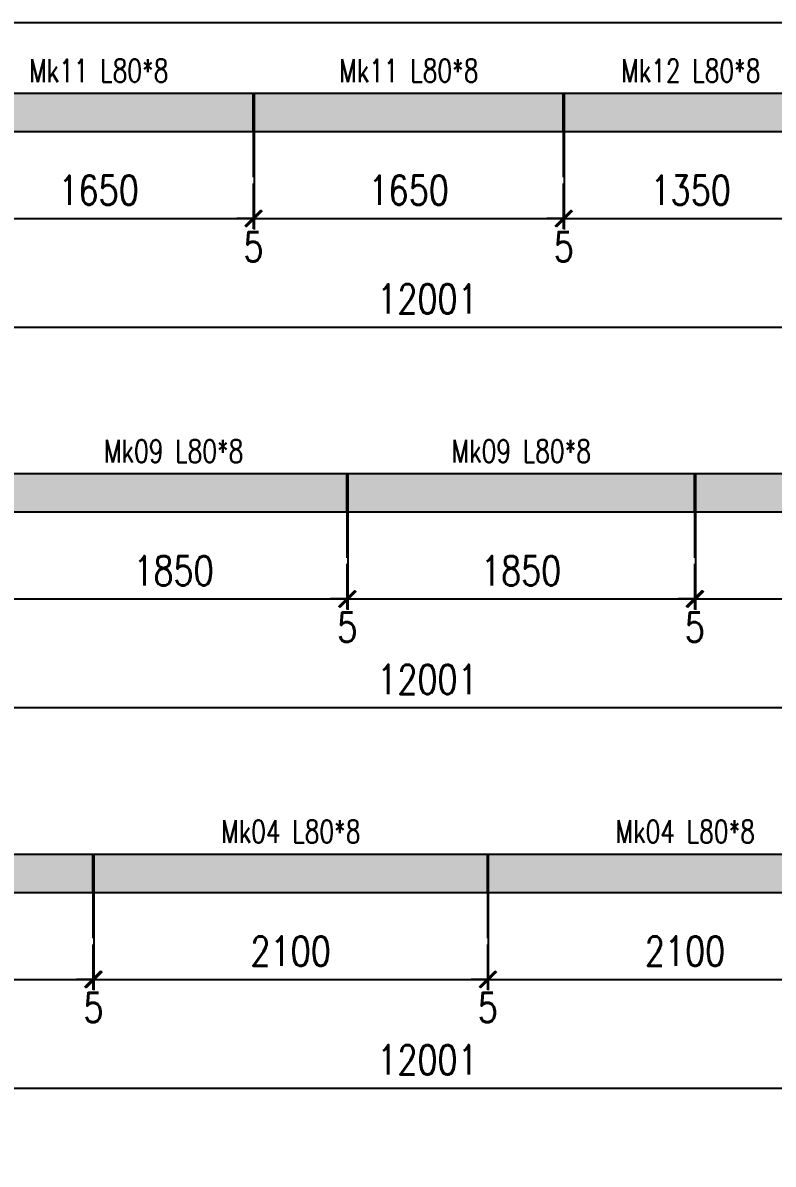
# Model space of a CAD drawing. Header units: millimetres. Extents: x -56 to 421004, y -1 to 91234.
# Drawn here: x 176567 to 180572, y 72392 to 78479 of the extents above; entities that cross this region are included whole.
import ezdxf
from ezdxf.enums import TextEntityAlignment as Align

# ---------------------------------------------------------------- set-up
doc = ezdxf.new("R2010")
doc.units = ezdxf.units.MM
doc.styles.add('EasyCutStyle', font='romans.shx', dxfattribs={"width": 0.8})
doc.styles.add('EasyCutStyleOptimezeBars', font='Romans.shx', dxfattribs={"width": 0.8})
doc.dimstyles.new('EasyCutDimOptimezeBars', dxfattribs={"dimscale": 57.971, "dimtxt": 2.7, "dimasz": 1.5, "dimexe": 1, "dimexo": 0, "dimgap": 1.25, "dimtad": 1, "dimdec": 1, "dimrnd": 0.5, "dimzin": 12, "dimdsep": 46, "dimtxsty": 'EasyCutStyleOptimezeBars', "dimblk": 'ARCHTICK', "dimblk1": 'ARCHTICK', "dimblk2": 'ARCHTICK', "dimcen": 1, "dimdle": 1, "dimclrd": 1, "dimclre": 1, "dimclrt": 3, "dimadec": 3, "dimazin": 0, "dimtfac": 1, "dimtdec": 1, "dimtix": 1, "dimtmove": 0, "dimatfit": 3, "dimfxl": 1, "dimtfill": 1, "dimtolj": 1, "dimtzin": 0, "dimarcsym": 0})

# ---------------------------------------------------------------- blocks, each defined once
blk = doc.blocks.new('_ArchTick')
at = {"color": 0, "linetype": 'ByBlock', "const_width": 0.15}
blk.add_lwpolyline([(-0.5, -0.5), (0.5, 0.5)], dxfattribs=at)
blk = doc.blocks.new('*D997')
at = {"color": 1, "lineweight": -2}
for p, q in [((176146.3, 77899.5), (176146.3, 77377.8)), ((177796.3, 77899.5), (177796.3, 77377.8)), ((176088.3, 77435.7), (177854.2, 77435.7))]:
    blk.add_line(p, q, dxfattribs=at)
at = {"layer": 'Defpoints', "color": 0}
for p in [(176146.3, 77899.5), (177796.3, 77899.5), (177796.3, 77435.7)]:
    blk.add_point(p, dxfattribs=at)
at = {"color": 1, "lineweight": -2, "xscale": 86.9637, "yscale": 86.9637, "zscale": 86.9637, "rotation": 180}
blk.add_blockref('_ArchTick', (176146.3, 77435.7), dxfattribs=at)
at = {"color": 1, "lineweight": -2, "xscale": 86.9637, "yscale": 86.9637, "zscale": 86.9637}
blk.add_blockref('_ArchTick', (177796.3, 77435.7), dxfattribs=at)
at = {"color": 3, "insert": (176971.3, 77586.5), "char_height": 156.53, "attachment_point": 5, "style": 'EasyCutStyleOptimezeBars', "bg_fill": 3, "box_fill_scale": 1.1, "bg_fill_color": 256, "bg_fill_true_color": 13158600, "bg_fill_transparency": 9582616}
blk.add_mtext('\\A1;1650', dxfattribs=at)
blk = doc.blocks.new('*D998')
at = {"color": 1, "lineweight": -2}
for p, q in [((177796.3, 77899.5), (177796.3, 77377.8)), ((177801.3, 77899.5), (177801.3, 77377.8)), ((177796.3, 77435.7), (177709.3, 77435.7)), ((177796.3, 77435.7), (177801.3, 77435.7)), ((177801.3, 77435.7), (177888.2, 77435.7))]:
    blk.add_line(p, q, dxfattribs=at)
at = {"layer": 'Defpoints', "color": 0}
for p in [(177796.3, 77899.5), (177801.3, 77899.5), (177801.3, 77435.7)]:
    blk.add_point(p, dxfattribs=at)
at = {"color": 1, "lineweight": -2, "xscale": 86.9637, "yscale": 86.9637, "zscale": 86.9637}
blk.add_blockref('_ArchTick', (177796.3, 77435.7), dxfattribs=at)
at = {"color": 1, "lineweight": -2, "xscale": 86.9637, "yscale": 86.9637, "zscale": 86.9637, "rotation": 180}
blk.add_blockref('_ArchTick', (177801.3, 77435.7), dxfattribs=at)
at = {"color": 3, "char_height": 156.53, "attachment_point": 5, "style": 'EasyCutStyleOptimezeBars', "bg_fill": 3, "box_fill_scale": 1.1, "bg_fill_color": 256, "bg_fill_true_color": 13158600}
for s, insert, bg_fill_transparency in [('\\A1;', (177798.8, 77638.7), 4837207), ('\\A1;5', (177798.8, 77285), 0)]:
    blk.add_mtext(s, dxfattribs=dict(at, insert=insert, bg_fill_transparency=bg_fill_transparency))
blk = doc.blocks.new('*D999')
at = {"color": 1, "lineweight": -2}
for p, q in [((177801.3, 77899.5), (177801.3, 77377.8)), ((179451.3, 77899.5), (179451.3, 77377.8)), ((177743.3, 77435.7), (179509.2, 77435.7))]:
    blk.add_line(p, q, dxfattribs=at)
at = {"layer": 'Defpoints', "color": 0}
for p in [(177801.3, 77899.5), (179451.3, 77899.5), (179451.3, 77435.7)]:
    blk.add_point(p, dxfattribs=at)
at = {"color": 1, "lineweight": -2, "xscale": 86.9637, "yscale": 86.9637, "zscale": 86.9637, "rotation": 180}
blk.add_blockref('_ArchTick', (177801.3, 77435.7), dxfattribs=at)
at = {"color": 1, "lineweight": -2, "xscale": 86.9637, "yscale": 86.9637, "zscale": 86.9637}
blk.add_blockref('_ArchTick', (179451.3, 77435.7), dxfattribs=at)
at = {"color": 3, "insert": (178626.3, 77586.5), "char_height": 156.53, "attachment_point": 5, "style": 'EasyCutStyleOptimezeBars', "bg_fill": 3, "box_fill_scale": 1.1, "bg_fill_color": 256, "bg_fill_true_color": 13158600, "bg_fill_transparency": 0}
blk.add_mtext('\\A1;1650', dxfattribs=at)
blk = doc.blocks.new('*D1000')
at = {"color": 1, "lineweight": -2}
for p, q in [((179451.3, 77899.5), (179451.3, 77377.8)), ((179456.3, 77899.5), (179456.3, 77377.8)), ((179451.3, 77435.7), (179364.3, 77435.7)), ((179451.3, 77435.7), (179456.3, 77435.7)), ((179456.3, 77435.7), (179543.2, 77435.7))]:
    blk.add_line(p, q, dxfattribs=at)
at = {"layer": 'Defpoints', "color": 0}
for p in [(179451.3, 77899.5), (179456.3, 77899.5), (179456.3, 77435.7)]:
    blk.add_point(p, dxfattribs=at)
at = {"color": 1, "lineweight": -2, "xscale": 86.9637, "yscale": 86.9637, "zscale": 86.9637}
blk.add_blockref('_ArchTick', (179451.3, 77435.7), dxfattribs=at)
at = {"color": 1, "lineweight": -2, "xscale": 86.9637, "yscale": 86.9637, "zscale": 86.9637, "rotation": 180}
blk.add_blockref('_ArchTick', (179456.3, 77435.7), dxfattribs=at)
at = {"color": 3, "char_height": 156.53, "attachment_point": 5, "style": 'EasyCutStyleOptimezeBars', "bg_fill": 3, "box_fill_scale": 1.1, "bg_fill_color": 256, "bg_fill_true_color": 13158600, "bg_fill_transparency": 0}
for s, insert in [('\\A1;', (179453.8, 77638.7)), ('\\A1;5', (179453.8, 77285))]:
    blk.add_mtext(s, dxfattribs=dict(at, insert=insert))
blk = doc.blocks.new('*D1001')
at = {"color": 1, "lineweight": -2}
for p, q in [((179456.3, 77899.5), (179456.3, 77377.8)), ((180806.3, 77899.5), (180806.3, 77377.8)), ((179398.3, 77435.7), (180864.2, 77435.7))]:
    blk.add_line(p, q, dxfattribs=at)
at = {"layer": 'Defpoints', "color": 0}
for p in [(179456.3, 77899.5), (180806.3, 77899.5), (180806.3, 77435.7)]:
    blk.add_point(p, dxfattribs=at)
at = {"color": 1, "lineweight": -2, "xscale": 86.9637, "yscale": 86.9637, "zscale": 86.9637, "rotation": 180}
blk.add_blockref('_ArchTick', (179456.3, 77435.7), dxfattribs=at)
at = {"color": 1, "lineweight": -2, "xscale": 86.9637, "yscale": 86.9637, "zscale": 86.9637}
blk.add_blockref('_ArchTick', (180806.3, 77435.7), dxfattribs=at)
at = {"color": 3, "insert": (180131.3, 77586.5), "char_height": 156.53, "attachment_point": 5, "style": 'EasyCutStyleOptimezeBars', "bg_fill": 3, "box_fill_scale": 1.1, "bg_fill_color": 256, "bg_fill_true_color": 13158600, "bg_fill_transparency": 9583960}
blk.add_mtext('\\A1;1350', dxfattribs=at)
blk = doc.blocks.new('*D1009')
at = {"color": 1, "lineweight": -2}
for p, q in [((172726.3, 77899.5), (172726.3, 76798)), ((184727.3, 77899.5), (184727.3, 76798)), ((172668.3, 76856), (184785.2, 76856))]:
    blk.add_line(p, q, dxfattribs=at)
at = {"layer": 'Defpoints', "color": 0}
for p in [(172726.3, 77899.5), (184727.3, 77899.5), (184727.3, 76856)]:
    blk.add_point(p, dxfattribs=at)
at = {"color": 1, "lineweight": -2, "xscale": 86.9637, "yscale": 86.9637, "zscale": 86.9637, "rotation": 180}
blk.add_blockref('_ArchTick', (172726.3, 76856), dxfattribs=at)
at = {"color": 1, "lineweight": -2, "xscale": 86.9637, "yscale": 86.9637, "zscale": 86.9637}
blk.add_blockref('_ArchTick', (184727.3, 76856), dxfattribs=at)
at = {"color": 3, "insert": (178726.8, 77006.7), "char_height": 156.53, "attachment_point": 5, "style": 'EasyCutStyleOptimezeBars', "bg_fill": 3, "box_fill_scale": 1.1, "bg_fill_color": 256, "bg_fill_true_color": 13158600, "bg_fill_transparency": 2290048}
blk.add_mtext('\\A1;12001', dxfattribs=at)
blk = doc.blocks.new('*D1015')
at = {"color": 1, "lineweight": -2}
for p, q in [((176446.3, 75870.4), (176446.3, 75348.6)), ((178296.3, 75870.4), (178296.3, 75348.6)), ((176388.3, 75406.6), (178354.2, 75406.6))]:
    blk.add_line(p, q, dxfattribs=at)
at = {"layer": 'Defpoints', "color": 0}
for p in [(176446.3, 75870.4), (178296.3, 75870.4), (178296.3, 75406.6)]:
    blk.add_point(p, dxfattribs=at)
at = {"color": 1, "lineweight": -2, "xscale": 86.9637, "yscale": 86.9637, "zscale": 86.9637, "rotation": 180}
blk.add_blockref('_ArchTick', (176446.3, 75406.6), dxfattribs=at)
at = {"color": 1, "lineweight": -2, "xscale": 86.9637, "yscale": 86.9637, "zscale": 86.9637}
blk.add_blockref('_ArchTick', (178296.3, 75406.6), dxfattribs=at)
at = {"color": 3, "insert": (177371.3, 75557.3), "char_height": 156.53, "attachment_point": 5, "style": 'EasyCutStyleOptimezeBars', "bg_fill": 3, "box_fill_scale": 1.1, "bg_fill_color": 256, "bg_fill_true_color": 13158600, "bg_fill_transparency": 4837207}
blk.add_mtext('\\A1;1850', dxfattribs=at)
blk = doc.blocks.new('*D1016')
at = {"color": 1, "lineweight": -2}
for p, q in [((178296.3, 75870.4), (178296.3, 75348.6)), ((178301.3, 75870.4), (178301.3, 75348.6)), ((178296.3, 75406.6), (178209.3, 75406.6)), ((178296.3, 75406.6), (178301.3, 75406.6)), ((178301.3, 75406.6), (178388.2, 75406.6))]:
    blk.add_line(p, q, dxfattribs=at)
at = {"layer": 'Defpoints', "color": 0}
for p in [(178296.3, 75870.4), (178301.3, 75870.4), (178301.3, 75406.6)]:
    blk.add_point(p, dxfattribs=at)
at = {"color": 1, "lineweight": -2, "xscale": 86.9637, "yscale": 86.9637, "zscale": 86.9637}
blk.add_blockref('_ArchTick', (178296.3, 75406.6), dxfattribs=at)
at = {"color": 1, "lineweight": -2, "xscale": 86.9637, "yscale": 86.9637, "zscale": 86.9637, "rotation": 180}
blk.add_blockref('_ArchTick', (178301.3, 75406.6), dxfattribs=at)
at = {"color": 3, "char_height": 156.53, "attachment_point": 5, "style": 'EasyCutStyleOptimezeBars', "bg_fill": 3, "box_fill_scale": 1.1, "bg_fill_color": 256, "bg_fill_true_color": 13158600}
for s, insert, bg_fill_transparency in [('\\A1;', (178298.8, 75609.5), 6900736), ('\\A1;5', (178298.8, 75255.9), 10631212)]:
    blk.add_mtext(s, dxfattribs=dict(at, insert=insert, bg_fill_transparency=bg_fill_transparency))
blk = doc.blocks.new('*D1017')
at = {"color": 1, "lineweight": -2}
for p, q in [((178301.3, 75870.4), (178301.3, 75348.6)), ((180151.3, 75870.4), (180151.3, 75348.6)), ((178243.3, 75406.6), (180209.2, 75406.6))]:
    blk.add_line(p, q, dxfattribs=at)
at = {"layer": 'Defpoints', "color": 0}
for p in [(178301.3, 75870.4), (180151.3, 75870.4), (180151.3, 75406.6)]:
    blk.add_point(p, dxfattribs=at)
at = {"color": 1, "lineweight": -2, "xscale": 86.9637, "yscale": 86.9637, "zscale": 86.9637, "rotation": 180}
blk.add_blockref('_ArchTick', (178301.3, 75406.6), dxfattribs=at)
at = {"color": 1, "lineweight": -2, "xscale": 86.9637, "yscale": 86.9637, "zscale": 86.9637}
blk.add_blockref('_ArchTick', (180151.3, 75406.6), dxfattribs=at)
at = {"color": 3, "insert": (179226.3, 75557.3), "char_height": 156.53, "attachment_point": 5, "style": 'EasyCutStyleOptimezeBars', "bg_fill": 3, "box_fill_scale": 1.1, "bg_fill_color": 256, "bg_fill_true_color": 13158600, "bg_fill_transparency": 0}
blk.add_mtext('\\A1;1850', dxfattribs=at)
blk = doc.blocks.new('*D1018')
at = {"color": 1, "lineweight": -2}
for p, q in [((180151.3, 75870.4), (180151.3, 75348.6)), ((180156.3, 75870.4), (180156.3, 75348.6)), ((180151.3, 75406.6), (180064.3, 75406.6)), ((180151.3, 75406.6), (180156.3, 75406.6)), ((180156.3, 75406.6), (180243.2, 75406.6))]:
    blk.add_line(p, q, dxfattribs=at)
at = {"layer": 'Defpoints', "color": 0}
for p in [(180151.3, 75870.4), (180156.3, 75870.4), (180156.3, 75406.6)]:
    blk.add_point(p, dxfattribs=at)
at = {"color": 1, "lineweight": -2, "xscale": 86.9637, "yscale": 86.9637, "zscale": 86.9637}
blk.add_blockref('_ArchTick', (180151.3, 75406.6), dxfattribs=at)
at = {"color": 1, "lineweight": -2, "xscale": 86.9637, "yscale": 86.9637, "zscale": 86.9637, "rotation": 180}
blk.add_blockref('_ArchTick', (180156.3, 75406.6), dxfattribs=at)
at = {"color": 3, "char_height": 156.53, "attachment_point": 5, "style": 'EasyCutStyleOptimezeBars', "bg_fill": 3, "box_fill_scale": 1.1, "bg_fill_color": 256, "bg_fill_true_color": 13158600}
for s, insert, bg_fill_transparency in [('\\A1;', (180153.8, 75609.5), 10631728), ('\\A1;5', (180153.8, 75255.9), 0)]:
    blk.add_mtext(s, dxfattribs=dict(at, insert=insert, bg_fill_transparency=bg_fill_transparency))
blk = doc.blocks.new('*D1019')
at = {"color": 1, "lineweight": -2}
for p, q in [((180156.3, 75870.4), (180156.3, 75348.6)), ((181856.3, 75870.4), (181856.3, 75348.6)), ((180098.3, 75406.6), (181914.2, 75406.6))]:
    blk.add_line(p, q, dxfattribs=at)
at = {"layer": 'Defpoints', "color": 0}
for p in [(180156.3, 75870.4), (181856.3, 75870.4), (181856.3, 75406.6)]:
    blk.add_point(p, dxfattribs=at)
at = {"color": 1, "lineweight": -2, "xscale": 86.9637, "yscale": 86.9637, "zscale": 86.9637, "rotation": 180}
blk.add_blockref('_ArchTick', (180156.3, 75406.6), dxfattribs=at)
at = {"color": 1, "lineweight": -2, "xscale": 86.9637, "yscale": 86.9637, "zscale": 86.9637}
blk.add_blockref('_ArchTick', (181856.3, 75406.6), dxfattribs=at)
at = {"color": 3, "insert": (181006.3, 75557.3), "char_height": 156.53, "attachment_point": 5, "style": 'EasyCutStyleOptimezeBars', "bg_fill": 3, "box_fill_scale": 1.1, "bg_fill_color": 256, "bg_fill_true_color": 13158600, "bg_fill_transparency": 4837207}
blk.add_mtext('\\A1;1700', dxfattribs=at)
blk = doc.blocks.new('*D1025')
at = {"color": 1, "lineweight": -2}
for p, q in [((172726.3, 75870.4), (172726.3, 74768.9)), ((184727.3, 75870.4), (184727.3, 74768.9)), ((172668.3, 74826.8), (184785.2, 74826.8))]:
    blk.add_line(p, q, dxfattribs=at)
at = {"layer": 'Defpoints', "color": 0}
for p in [(172726.3, 75870.4), (184727.3, 75870.4), (184727.3, 74826.8)]:
    blk.add_point(p, dxfattribs=at)
at = {"color": 1, "lineweight": -2, "xscale": 86.9637, "yscale": 86.9637, "zscale": 86.9637, "rotation": 180}
blk.add_blockref('_ArchTick', (172726.3, 74826.8), dxfattribs=at)
at = {"color": 1, "lineweight": -2, "xscale": 86.9637, "yscale": 86.9637, "zscale": 86.9637}
blk.add_blockref('_ArchTick', (184727.3, 74826.8), dxfattribs=at)
at = {"color": 3, "insert": (178726.8, 74977.6), "char_height": 156.53, "attachment_point": 5, "style": 'EasyCutStyleOptimezeBars', "bg_fill": 3, "box_fill_scale": 1.1, "bg_fill_color": 256, "bg_fill_true_color": 13158600, "bg_fill_transparency": 9946792}
blk.add_mtext('\\A1;12001', dxfattribs=at)
blk = doc.blocks.new('*D1029')
at = {"color": 1, "lineweight": -2}
for p, q in [((174841.3, 73841.2), (174841.3, 73319.5)), ((176941.3, 73841.2), (176941.3, 73319.5)), ((174783.3, 73377.4), (176999.2, 73377.4))]:
    blk.add_line(p, q, dxfattribs=at)
at = {"layer": 'Defpoints', "color": 0}
for p in [(174841.3, 73841.2), (176941.3, 73841.2), (176941.3, 73377.4)]:
    blk.add_point(p, dxfattribs=at)
at = {"color": 1, "lineweight": -2, "xscale": 86.9637, "yscale": 86.9637, "zscale": 86.9637, "rotation": 180}
blk.add_blockref('_ArchTick', (174841.3, 73377.4), dxfattribs=at)
at = {"color": 1, "lineweight": -2, "xscale": 86.9637, "yscale": 86.9637, "zscale": 86.9637}
blk.add_blockref('_ArchTick', (176941.3, 73377.4), dxfattribs=at)
at = {"color": 3, "insert": (175891.3, 73528.2), "char_height": 156.53, "attachment_point": 5, "style": 'EasyCutStyleOptimezeBars', "bg_fill": 3, "box_fill_scale": 1.1, "bg_fill_color": 256, "bg_fill_true_color": 13158600, "bg_fill_transparency": 7487600}
blk.add_mtext('\\A1;2100', dxfattribs=at)
blk = doc.blocks.new('*D1030')
at = {"color": 1, "lineweight": -2}
for p, q in [((176941.3, 73841.2), (176941.3, 73319.5)), ((176946.3, 73841.2), (176946.3, 73319.5)), ((176941.3, 73377.4), (176854.3, 73377.4)), ((176941.3, 73377.4), (176946.3, 73377.4)), ((176946.3, 73377.4), (177033.2, 73377.4))]:
    blk.add_line(p, q, dxfattribs=at)
at = {"layer": 'Defpoints', "color": 0}
for p in [(176941.3, 73841.2), (176946.3, 73841.2), (176946.3, 73377.4)]:
    blk.add_point(p, dxfattribs=at)
at = {"color": 1, "lineweight": -2, "xscale": 86.9637, "yscale": 86.9637, "zscale": 86.9637}
blk.add_blockref('_ArchTick', (176941.3, 73377.4), dxfattribs=at)
at = {"color": 1, "lineweight": -2, "xscale": 86.9637, "yscale": 86.9637, "zscale": 86.9637, "rotation": 180}
blk.add_blockref('_ArchTick', (176946.3, 73377.4), dxfattribs=at)
at = {"color": 3, "char_height": 156.53, "attachment_point": 5, "style": 'EasyCutStyleOptimezeBars', "bg_fill": 3, "box_fill_scale": 1.1, "bg_fill_color": 256, "bg_fill_true_color": 13158600}
for s, insert, bg_fill_transparency in [('\\A1;', (176943.8, 73580.4), 4837207), ('\\A1;5', (176943.8, 73226.7), 0)]:
    blk.add_mtext(s, dxfattribs=dict(at, insert=insert, bg_fill_transparency=bg_fill_transparency))
blk = doc.blocks.new('*D1031')
at = {"color": 1, "lineweight": -2}
for p, q in [((176946.3, 73841.2), (176946.3, 73319.5)), ((179046.3, 73841.2), (179046.3, 73319.5)), ((176888.3, 73377.4), (179104.2, 73377.4))]:
    blk.add_line(p, q, dxfattribs=at)
at = {"layer": 'Defpoints', "color": 0}
for p in [(176946.3, 73841.2), (179046.3, 73841.2), (179046.3, 73377.4)]:
    blk.add_point(p, dxfattribs=at)
at = {"color": 1, "lineweight": -2, "xscale": 86.9637, "yscale": 86.9637, "zscale": 86.9637, "rotation": 180}
blk.add_blockref('_ArchTick', (176946.3, 73377.4), dxfattribs=at)
at = {"color": 1, "lineweight": -2, "xscale": 86.9637, "yscale": 86.9637, "zscale": 86.9637}
blk.add_blockref('_ArchTick', (179046.3, 73377.4), dxfattribs=at)
at = {"color": 3, "insert": (177996.3, 73528.2), "char_height": 156.53, "attachment_point": 5, "style": 'EasyCutStyleOptimezeBars', "bg_fill": 3, "box_fill_scale": 1.1, "bg_fill_color": 256, "bg_fill_true_color": 13158600, "bg_fill_transparency": 10161840}
blk.add_mtext('\\A1;2100', dxfattribs=at)
blk = doc.blocks.new('*D1032')
at = {"color": 1, "lineweight": -2}
for p, q in [((179046.3, 73841.2), (179046.3, 73319.5)), ((179051.3, 73841.2), (179051.3, 73319.5)), ((179046.3, 73377.4), (178959.3, 73377.4)), ((179046.3, 73377.4), (179051.3, 73377.4)), ((179051.3, 73377.4), (179138.2, 73377.4))]:
    blk.add_line(p, q, dxfattribs=at)
at = {"layer": 'Defpoints', "color": 0}
for p in [(179046.3, 73841.2), (179051.3, 73841.2), (179051.3, 73377.4)]:
    blk.add_point(p, dxfattribs=at)
at = {"color": 1, "lineweight": -2, "xscale": 86.9637, "yscale": 86.9637, "zscale": 86.9637}
blk.add_blockref('_ArchTick', (179046.3, 73377.4), dxfattribs=at)
at = {"color": 1, "lineweight": -2, "xscale": 86.9637, "yscale": 86.9637, "zscale": 86.9637, "rotation": 180}
blk.add_blockref('_ArchTick', (179051.3, 73377.4), dxfattribs=at)
at = {"color": 3, "char_height": 156.53, "attachment_point": 5, "style": 'EasyCutStyleOptimezeBars', "bg_fill": 3, "box_fill_scale": 1.1, "bg_fill_color": 256, "bg_fill_true_color": 13158600}
for s, insert, bg_fill_transparency in [('\\A1;', (179048.8, 73580.4), 10641016), ('\\A1;5', (179048.8, 73226.7), 10641032)]:
    blk.add_mtext(s, dxfattribs=dict(at, insert=insert, bg_fill_transparency=bg_fill_transparency))
blk = doc.blocks.new('*D1033')
at = {"color": 1, "lineweight": -2}
for p, q in [((179051.3, 73841.2), (179051.3, 73319.5)), ((181151.3, 73841.2), (181151.3, 73319.5)), ((178993.3, 73377.4), (181209.2, 73377.4))]:
    blk.add_line(p, q, dxfattribs=at)
at = {"layer": 'Defpoints', "color": 0}
for p in [(179051.3, 73841.2), (181151.3, 73841.2), (181151.3, 73377.4)]:
    blk.add_point(p, dxfattribs=at)
at = {"color": 1, "lineweight": -2, "xscale": 86.9637, "yscale": 86.9637, "zscale": 86.9637, "rotation": 180}
blk.add_blockref('_ArchTick', (179051.3, 73377.4), dxfattribs=at)
at = {"color": 1, "lineweight": -2, "xscale": 86.9637, "yscale": 86.9637, "zscale": 86.9637}
blk.add_blockref('_ArchTick', (181151.3, 73377.4), dxfattribs=at)
at = {"color": 3, "insert": (180101.3, 73528.2), "char_height": 156.53, "attachment_point": 5, "style": 'EasyCutStyleOptimezeBars', "bg_fill": 3, "box_fill_scale": 1.1, "bg_fill_color": 256, "bg_fill_true_color": 13158600, "bg_fill_transparency": 7520368}
blk.add_mtext('\\A1;2100', dxfattribs=at)
blk = doc.blocks.new('*D1039')
at = {"color": 1, "lineweight": -2}
for p, q in [((172726.3, 73841.2), (172726.3, 72739.7)), ((184727.3, 73841.2), (184727.3, 72739.7)), ((172668.3, 72797.7), (184785.2, 72797.7))]:
    blk.add_line(p, q, dxfattribs=at)
at = {"layer": 'Defpoints', "color": 0}
for p in [(172726.3, 73841.2), (184727.3, 73841.2), (184727.3, 72797.7)]:
    blk.add_point(p, dxfattribs=at)
at = {"color": 1, "lineweight": -2, "xscale": 86.9637, "yscale": 86.9637, "zscale": 86.9637, "rotation": 180}
blk.add_blockref('_ArchTick', (172726.3, 72797.7), dxfattribs=at)
at = {"color": 1, "lineweight": -2, "xscale": 86.9637, "yscale": 86.9637, "zscale": 86.9637}
blk.add_blockref('_ArchTick', (184727.3, 72797.7), dxfattribs=at)
at = {"color": 3, "insert": (178726.8, 72948.4), "char_height": 156.53, "attachment_point": 5, "style": 'EasyCutStyleOptimezeBars', "bg_fill": 3, "box_fill_scale": 1.1, "bg_fill_color": 256, "bg_fill_true_color": 13158600, "bg_fill_transparency": 7536686}
blk.add_mtext('\\A1;12001', dxfattribs=at)

msp = doc.modelspace()

# ---------------------------------------------------------------- linework, layer by layer
at = {"color": 5}
msp.add_lwpolyline([(168088.21, 66304.39), (185307.02, 66304.39), (185307.02, 78479.31), (168088.21, 78479.31)], close=True, dxfattribs=at)
at = {"color": 231, "true_color": 0xfd58be}
for points in [[(172726.27, 77899.55), (184727.27, 77899.55), (184727.27, 78102.46), (172726.27, 78102.46)], [(172726.27, 75870.39), (184727.27, 75870.39), (184727.27, 76073.31), (172726.27, 76073.31)], [(172726.27, 73841.24), (184727.27, 73841.24), (184727.27, 74044.16), (172726.27, 74044.16)]]:
    msp.add_lwpolyline(points, close=True, dxfattribs=at)
at = {"color": 7}
for points in [[(176146.27, 77899.55), (177796.27, 77899.55), (177796.27, 78102.46), (176146.27, 78102.46)], [(177801.27, 77899.55), (179451.27, 77899.55), (179451.27, 78102.46), (177801.27, 78102.46)], [(179456.27, 77899.55), (180806.27, 77899.55), (180806.27, 78102.46), (179456.27, 78102.46)], [(176446.27, 75870.39), (178296.27, 75870.39), (178296.27, 76073.31), (176446.27, 76073.31)], [(178301.27, 75870.39), (180151.27, 75870.39), (180151.27, 76073.31), (178301.27, 76073.31)], [(180156.27, 75870.39), (181856.27, 75870.39), (181856.27, 76073.31), (180156.27, 76073.31)], [(174841.27, 73841.24), (176941.27, 73841.24), (176941.27, 74044.16), (174841.27, 74044.16)], [(176946.27, 73841.24), (179046.27, 73841.24), (179046.27, 74044.16), (176946.27, 74044.16)], [(179051.27, 73841.24), (181151.27, 73841.24), (181151.27, 74044.16), (179051.27, 74044.16)]]:
    msp.add_lwpolyline(points, close=True, dxfattribs=at)
at = {"color": 44, "true_color": 0x9b7917}
for points in [[(176146.27, 77899.55), (177796.27, 77899.55), (176146.27, 78102.46), (177796.27, 78102.46)], [(177801.27, 77899.55), (179451.27, 77899.55), (177801.27, 78102.46), (179451.27, 78102.46)]]:
    msp.add_solid(points, dxfattribs=at)
at = {"color": 44, "true_color": 0x976517}
msp.add_solid([(179456.27, 77899.55), (180806.27, 77899.55), (179456.27, 78102.46), (180806.27, 78102.46)], dxfattribs=at)
at = {"color": 54, "true_color": 0x9f8817}
for points in [[(176446.27, 75870.39), (178296.27, 75870.39), (176446.27, 76073.31), (178296.27, 76073.31)], [(178301.27, 75870.39), (180151.27, 75870.39), (178301.27, 76073.31), (180151.27, 76073.31)]]:
    msp.add_solid(points, dxfattribs=at)
at = {"color": 44, "true_color": 0x9c7d17}
msp.add_solid([(180156.27, 75870.39), (181856.27, 75870.39), (180156.27, 76073.31), (181856.27, 76073.31)], dxfattribs=at)
at = {"color": 54, "true_color": 0xa39a17}
for points in [[(174841.27, 73841.24), (176941.27, 73841.24), (174841.27, 74044.16), (176941.27, 74044.16)], [(176946.27, 73841.24), (179046.27, 73841.24), (176946.27, 74044.16), (179046.27, 74044.16)], [(179051.27, 73841.24), (181151.27, 73841.24), (179051.27, 74044.16), (181151.27, 74044.16)]]:
    msp.add_solid(points, dxfattribs=at)

# ---------------------------------------------------------------- texts
at = {"style": 'EasyCutStyle', "width": 0.75}
for s, p in [('Mk11 L80*8', (176972.27, 78163.34)), ('Mk11 L80*8', (178627.27, 78163.34)), ('Mk12 L80*8', (180132.27, 78163.34)), ('Mk09 L80*8', (177372.27, 76134.18)), ('Mk09 L80*8', (179227.27, 76134.18)), ('Mk04 L80*8', (177997.27, 74105.03)), ('Mk04 L80*8', (180102.27, 74105.03))]:
    msp.add_text(s, height=121.749, dxfattribs=at).set_placement(p, align=Align.CENTER)

# ---------------------------------------------------------------- next in the draw order: dimensions: what is measured, and where the dimension line sits
for base, p1, p2, picture, middle in [((177796.27, 77435.74), (176146.27, 77899.55), (177796.27, 77899.55), '*D997', (176971.27, 77586.48)), ((178296.27, 75406.59), (176446.27, 75870.39), (178296.27, 75870.39), '*D1015', (177371.27, 75557.33)), ((176941.27, 73377.44), (174841.27, 73841.24), (176941.27, 73841.24), '*D1029', (175891.27, 73528.17))]:
    dim = msp.add_linear_dim(base=base, p1=p1, p2=p2, dimstyle='EasyCutDimOptimezeBars', override={"dimscale": 57.9758, "dimtad": 1})
    dim.commit()
    dim.dimension.update_dxf_attribs({"geometry": picture, "text_midpoint": middle})

# ---------------------------------------------------------------- next in the draw order: dimensions: what is measured, and where the dimension line sits
for base, p1, p2, picture, middle in [((177801.27, 77435.74), (177796.27, 77899.55), (177801.27, 77899.55), '*D998', (177798.77, 77435.74)), ((178301.27, 75406.59), (178296.27, 75870.39), (178301.27, 75870.39), '*D1016', (178298.77, 75406.59)), ((176946.27, 73377.44), (176941.27, 73841.24), (176946.27, 73841.24), '*D1030', (176943.77, 73377.44))]:
    dim = msp.add_linear_dim(base=base, p1=p1, p2=p2, text='\\X<>', dimstyle='EasyCutDimOptimezeBars', override={"dimscale": 57.9758})
    dim.commit()
    dim.dimension.update_dxf_attribs({"geometry": picture, "text_midpoint": middle})

# ---------------------------------------------------------------- next in the draw order: dimensions: what is measured, and where the dimension line sits
for base, p1, p2, picture, middle in [((179451.27, 77435.74), (177801.27, 77899.55), (179451.27, 77899.55), '*D999', (178626.27, 77586.48)), ((180151.27, 75406.59), (178301.27, 75870.39), (180151.27, 75870.39), '*D1017', (179226.27, 75557.33)), ((179046.27, 73377.44), (176946.27, 73841.24), (179046.27, 73841.24), '*D1031', (177996.27, 73528.17))]:
    dim = msp.add_linear_dim(base=base, p1=p1, p2=p2, dimstyle='EasyCutDimOptimezeBars', override={"dimscale": 57.9758, "dimtad": 1})
    dim.commit()
    dim.dimension.update_dxf_attribs({"geometry": picture, "text_midpoint": middle})

# ---------------------------------------------------------------- next in the draw order: dimensions: what is measured, and where the dimension line sits
for base, p1, p2, picture, middle in [((179456.27, 77435.74), (179451.27, 77899.55), (179456.27, 77899.55), '*D1000', (179453.77, 77435.74)), ((180156.27, 75406.59), (180151.27, 75870.39), (180156.27, 75870.39), '*D1018', (180153.77, 75406.59)), ((179051.27, 73377.44), (179046.27, 73841.24), (179051.27, 73841.24), '*D1032', (179048.77, 73377.44))]:
    dim = msp.add_linear_dim(base=base, p1=p1, p2=p2, text='\\X<>', dimstyle='EasyCutDimOptimezeBars', override={"dimscale": 57.9758})
    dim.commit()
    dim.dimension.update_dxf_attribs({"geometry": picture, "text_midpoint": middle})

# ---------------------------------------------------------------- next in the draw order: dimensions: what is measured, and where the dimension line sits
for base, p1, p2, picture, middle in [((180806.27, 77435.74), (179456.27, 77899.55), (180806.27, 77899.55), '*D1001', (180131.27, 77586.48)), ((181856.27, 75406.59), (180156.27, 75870.39), (181856.27, 75870.39), '*D1019', (181006.27, 75557.33)), ((181151.27, 73377.44), (179051.27, 73841.24), (181151.27, 73841.24), '*D1033', (180101.27, 73528.17))]:
    dim = msp.add_linear_dim(base=base, p1=p1, p2=p2, dimstyle='EasyCutDimOptimezeBars', override={"dimscale": 57.9758, "dimtad": 1})
    dim.commit()
    dim.dimension.update_dxf_attribs({"geometry": picture, "text_midpoint": middle})

# ---------------------------------------------------------------- next in the draw order: dimensions: what is measured, and where the dimension line sits
for base, p1, p2, picture, middle in [((184727.27, 76855.98), (172726.27, 77899.55), (184727.27, 77899.55), '*D1009', (178726.77, 77006.72)), ((184727.27, 74826.83), (172726.27, 75870.39), (184727.27, 75870.39), '*D1025', (178726.77, 74977.57)), ((184727.27, 72797.68), (172726.27, 73841.24), (184727.27, 73841.24), '*D1039', (178726.77, 72948.41))]:
    dim = msp.add_linear_dim(base=base, p1=p1, p2=p2, dimstyle='EasyCutDimOptimezeBars', override={"dimscale": 57.9758, "dimtad": 1})
    dim.commit()
    dim.dimension.update_dxf_attribs({"geometry": picture, "text_midpoint": middle})

doc.saveas('drawing.dxf')
